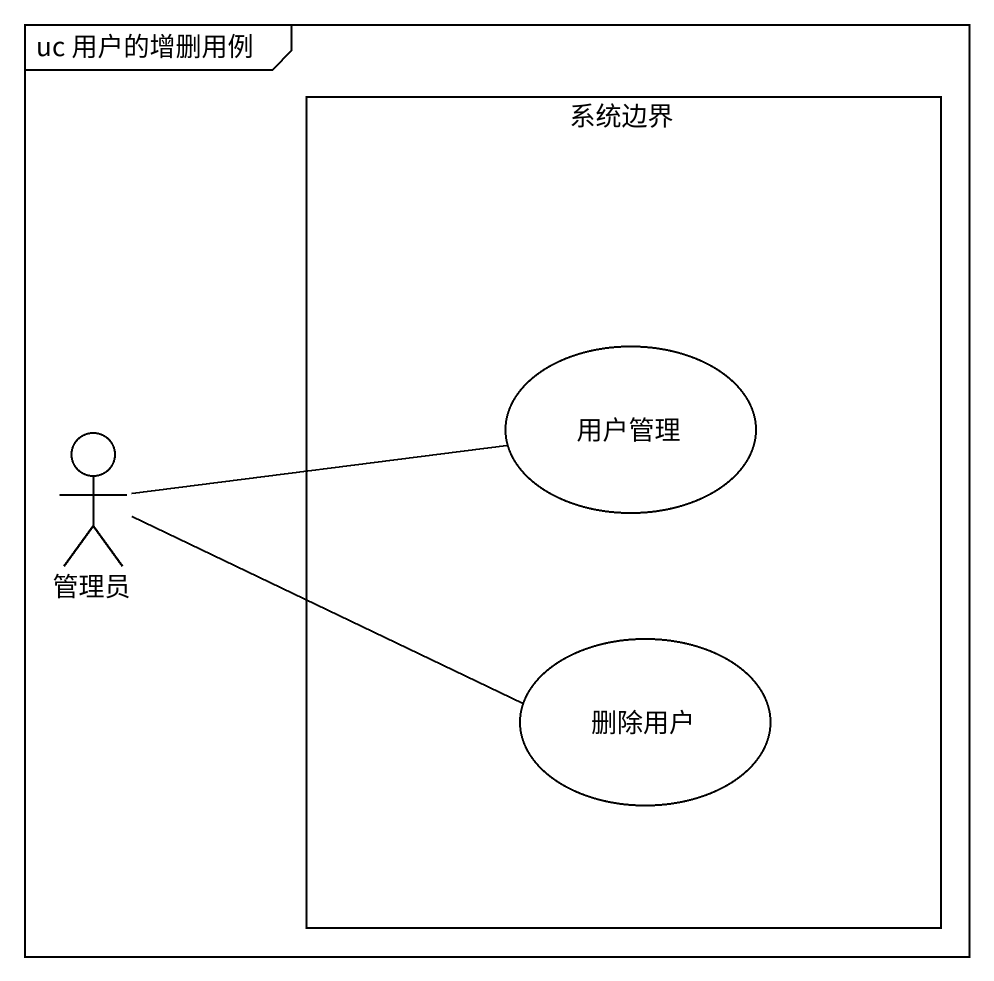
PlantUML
@startuml
mainframe uc 用户的增删用例
rectangle 系统边界 {
  usecase 用户管理
  usecase 删除用户
}
actor 管理员
管理员 -right- 用户管理
管理员 -right- 删除用户
@enduml
